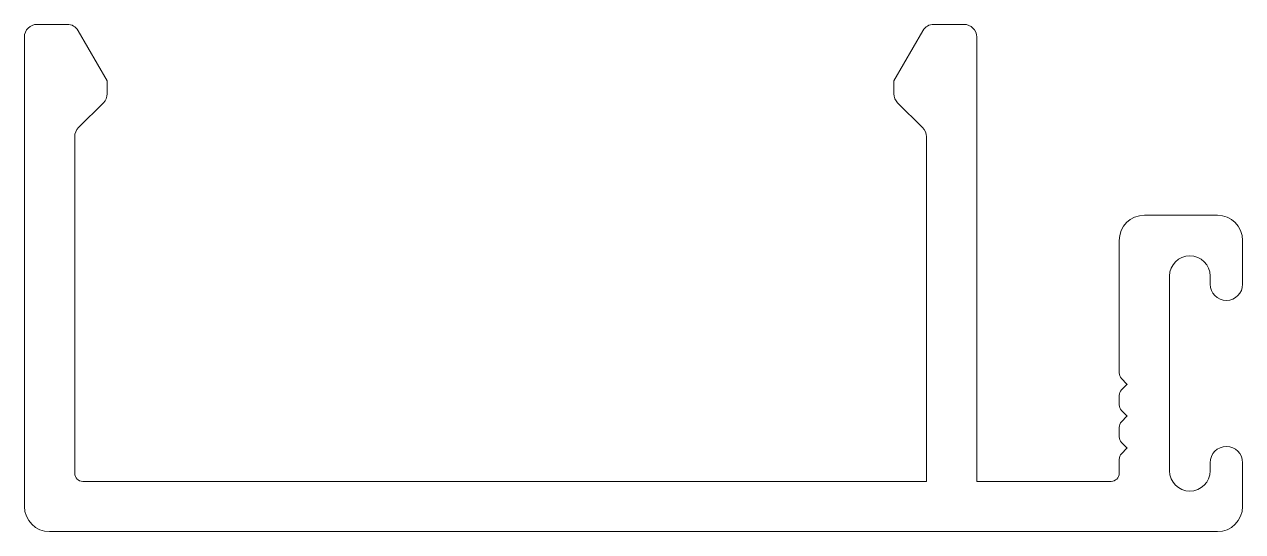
# Model space of a CAD drawing. Extents: x -19.1 to 19, y 1.9 to 17.8.
import ezdxf

# ---------------------------------------------------------------- set-up
doc = ezdxf.new("R2010")
doc.units = 0
doc.header["$MEASUREMENT"] = 0
doc.layers.add('1', color=7, linetype='CONTINUOUS')

msp = doc.modelspace()

# ---------------------------------------------------------------- linework, layer by layer
at = {"layer": '1', "linetype": 'Continuous', "lineweight": 0}
for p, q in [((-18.652, 17.774), (-17.713, 17.774)), ((-17.367, 17.574), (-16.461, 16.006)), ((8.14, 16.005), (9.046, 17.574)), ((9.392, 17.774), (10.332, 17.774)), ((-19.052, 2.684), (-19.052, 17.374)), ((10.732, 17.374), (10.732, 3.469)), ((-16.461, 16.006), (-16.462, 15.601)), ((8.141, 15.601), (8.14, 16.005)), ((-16.58, 15.318), (-17.36, 14.54)), ((9.039, 14.54), (8.259, 15.318)), ((-17.478, 14.257), (-17.478, 3.719)), ((9.157, 3.469), (9.157, 14.257)), ((15.977, 11.8), (18.258, 11.8)), ((15.187, 6.864), (15.187, 11.01)), ((19.048, 11.01), (19.048, 9.641)), ((16.762, 9.895), (16.762, 3.799)), ((18.032, 9.641), (18.032, 9.895)), ((15.431, 6.516), (15.26, 6.687)), ((15.26, 6.333), (15.431, 6.505)), ((15.187, 5.864), (15.187, 6.157)), ((15.431, 5.516), (15.26, 5.687)), ((15.26, 5.334), (15.431, 5.505)), ((15.187, 4.864), (15.187, 5.157)), ((15.187, 5.157), (15.187, 4.864)), ((15.187, 4.864), (15.187, 5.157)), ((15.187, 5.157), (15.187, 4.864)), ((15.187, 4.864), (15.187, 5.157)), ((15.431, 4.516), (15.26, 4.687)), ((15.26, 4.334), (15.431, 4.505)), ((15.187, 4.157), (15.187, 4.157)), ((15.187, 4.157), (15.187, 4.157)), ((15.187, 3.719), (15.187, 4.157)), ((18.032, 3.799), (18.032, 4.053)), ((19.048, 4.053), (19.048, 2.684)), ((-17.228, 3.469), (9.157, 3.469)), ((10.732, 3.469), (14.937, 3.469)), ((18.258, 1.894), (-18.262, 1.894))]:
    msp.add_line(p, q, dxfattribs=at)
for centre, radius, start, end in [((-18.652, 17.374), 0.4, 90, 180), ((-17.713, 17.374), 0.4, 30, 90), ((9.392, 17.374), 0.4, 90, 150), ((10.332, 17.374), 0.4, 0, 90), ((-16.862, 15.601), 0.4, 314.8999, 359.9273), ((8.541, 15.601), 0.4, 180.0727, 225.1035), ((-17.078, 14.257), 0.4, 134.8965, 180), ((8.757, 14.257), 0.4, 360, 45.1035), ((15.977, 11.01), 0.79, 90, 180), ((18.258, 11.01), 0.79, 0, 90), ((17.397, 9.895), 0.635, 0, 180), ((18.54, 9.641), 0.508, 180, 0), ((15.437, 6.864), 0.25, 180, 225), ((15.426, 6.51), 0.008, 315, 45), ((15.437, 6.157), 0.25, 135, 180), ((15.437, 5.864), 0.25, 180, 225), ((15.426, 5.51), 0.008, 315, 45), ((15.437, 5.157), 0.25, 135, 180), ((15.437, 4.864), 0.25, 180, 225), ((15.437, 4.157), 0.25, 135, 180), ((15.426, 4.51), 0.008, 315, 45), ((18.54, 4.053), 0.508, 360, 180), ((-17.228, 3.719), 0.25, 180.0005, 270), ((14.937, 3.719), 0.25, 270, 359.9997), ((17.397, 3.799), 0.635, 180, 360), ((-18.262, 2.684), 0.79, 180, 270), ((18.258, 2.684), 0.79, 270, 360)]:
    msp.add_arc(centre, radius, start, end, dxfattribs=at)

doc.saveas('drawing.dxf')
